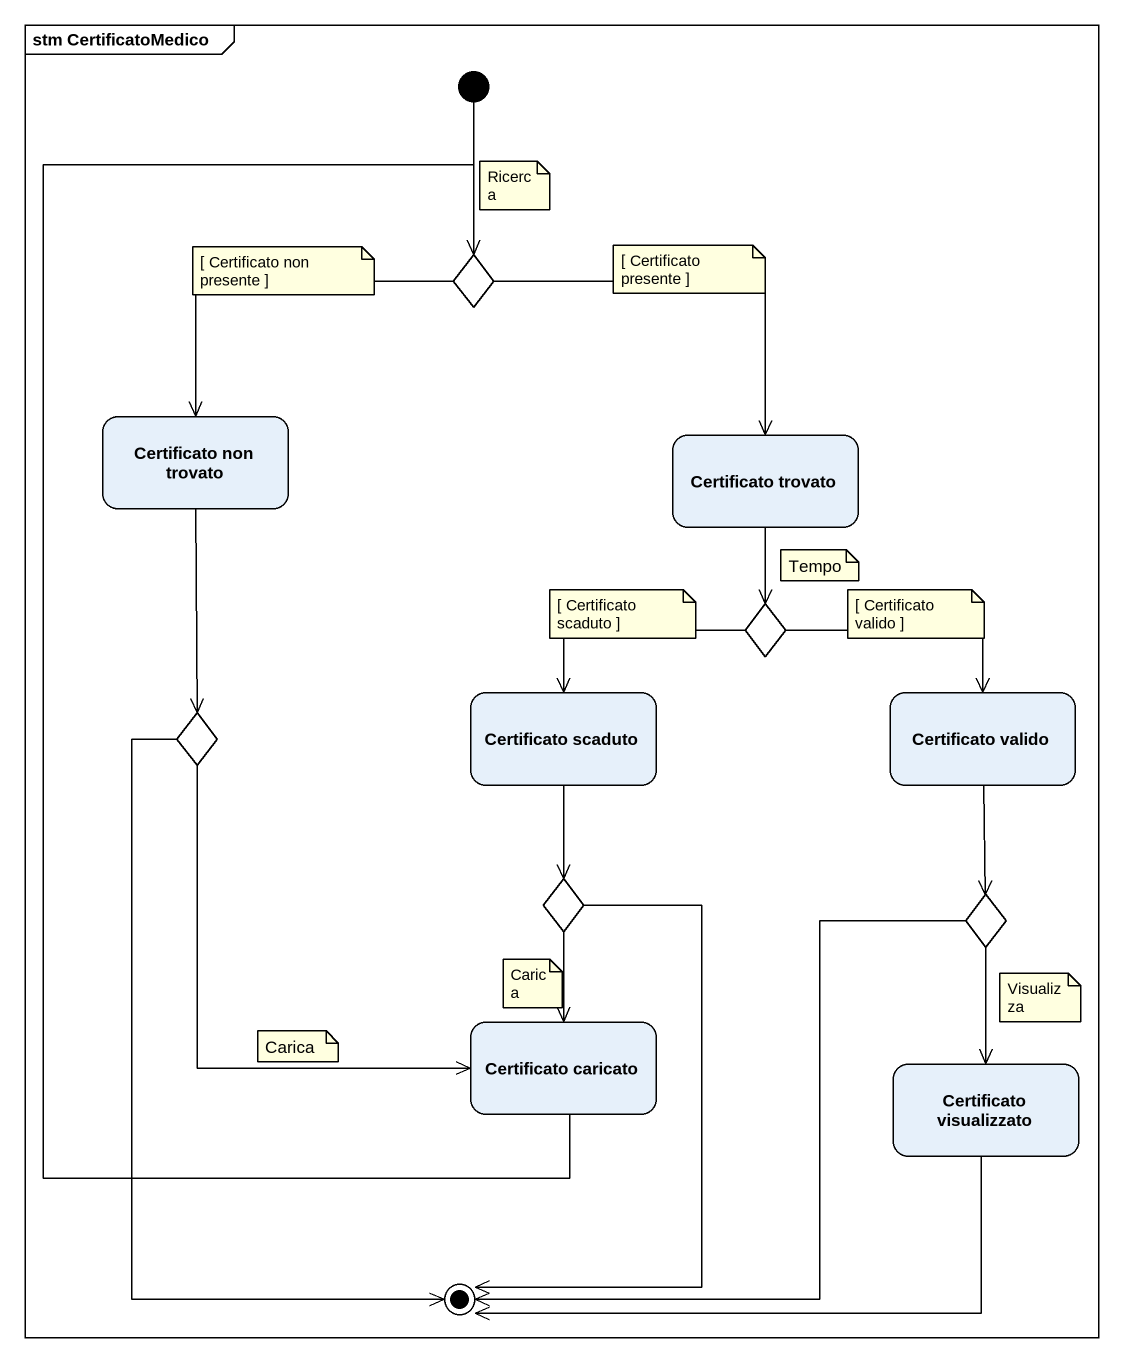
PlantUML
@startuml
mainframe stm CertificatoMedico
hide empty description
state choice1 <<choice>>
state "Certificato non trovato" as Certificato_non_trovato
state "Certificato trovato" as Certificato_trovato
state choice2 <<choice>>
state "Certificato scaduto" as Certificato_scaduto
state "Certificato valido" as Certificato_valido
state choice3 <<choice>>
state choice4 <<choice>>
state choice5 <<choice>>
state "Certificato caricato" as Certificato_caricato
state "Certificato visualizzato" as Certificato_visualizzato
[*] --> choice1
choice1 --> Certificato_non_trovato
choice1 --> Certificato_trovato
Certificato_non_trovato --> choice3
Certificato_trovato --> choice2
choice2 -left-> Certificato_scaduto
choice2 -right-> Certificato_valido
Certificato_scaduto --> choice4
Certificato_valido --> choice5
choice3 --> Certificato_caricato
choice4 --> Certificato_caricato
choice5 --> Certificato_visualizzato
Certificato_caricato -up-> choice1
choice3 --> [*]
choice4 --> [*]
choice5 --> [*]
Certificato_visualizzato -left-> [*]
note as N1
  Ricerca
end note
note as N2
  [ Certificato non presente ]
end note
note as N3
  [ Certificato presente ]
end note
note as N4
  Tempo
end note
note as N5
  [ Certificato scaduto ]
end note
note as N6
  [ Certificato valido ]
end note
note as N7
  Carica
end note
note as N8
  Visualizza
end note
note as N9
  Carica
end note
@enduml
